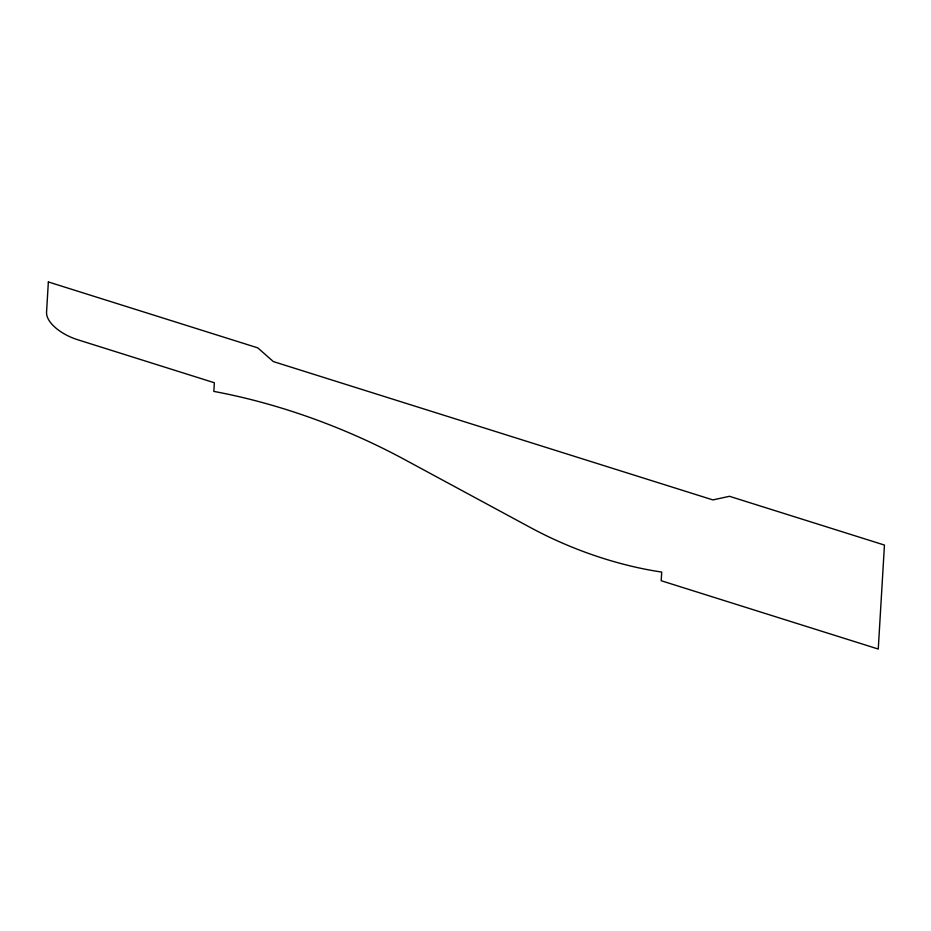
<?xml version="1.0" encoding="UTF-8"?>
<svg xmlns="http://www.w3.org/2000/svg" width="931" height="931" viewBox="0 0 931 931"><rect width="100%" height="100%" fill="white"/><g stroke="black" fill="none" stroke-linecap="round" stroke-linejoin="round"><path stroke-width="1.4" d="M48.354 281.953L46.55 312.281A34.063 16.665 22.1 0 0 77.68 339.734L214.339 382.746L213.827 391.404A333.729 163.321 22.1 0 1 404.217 459.355L530.577 527.621A208.079 101.828 22.1 0 0 661.708 572.065L661.196 580.735L878.259 649.047L884.45 545.066L729.485 496.304L712.89 499.912L273.365 361.589L257.794 347.868L48.354 281.953"/></g></svg>
